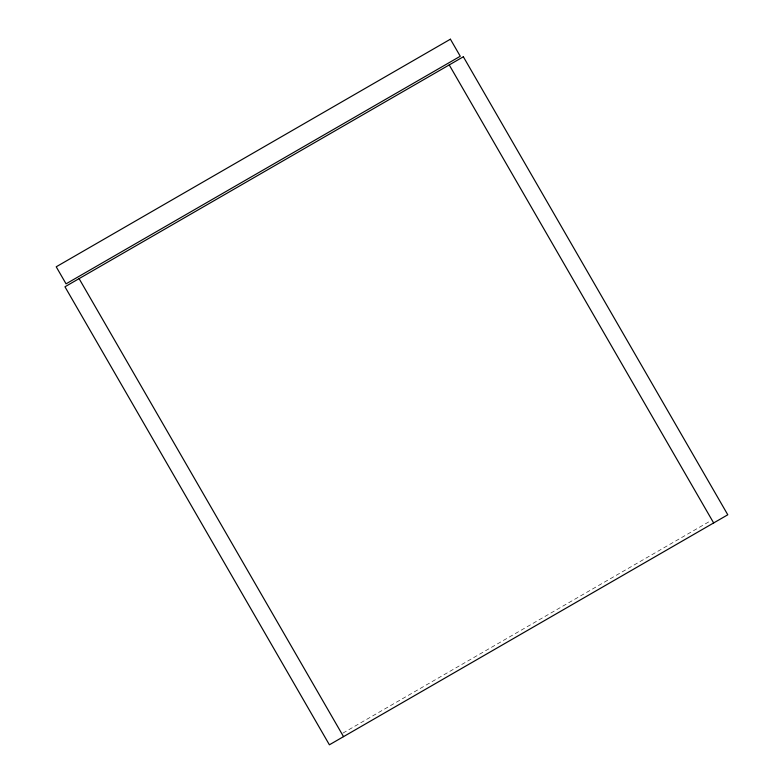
<?xml version="1.0" encoding="UTF-8"?>
<svg xmlns="http://www.w3.org/2000/svg" width="784" height="784" viewBox="0 0 784 784"><rect width="100%" height="100%" fill="white"/><g stroke="black" fill="none" stroke-linecap="round" stroke-linejoin="round"><path stroke-width="0.59" stroke-dasharray="3.92 2.94" d="M342.902 733.109L710.912 520.645"/><path stroke-width="1.18" d="M449.222 64.925L713.656 522.948M79.086 278.624L343.529 736.646M450.408 39.2L56.213 266.795L66.052 283.837L460.257 56.252L450.408 39.2M463.354 56.771L64.954 286.787L329.398 744.8L727.787 514.784L463.354 56.771"/></g></svg>
